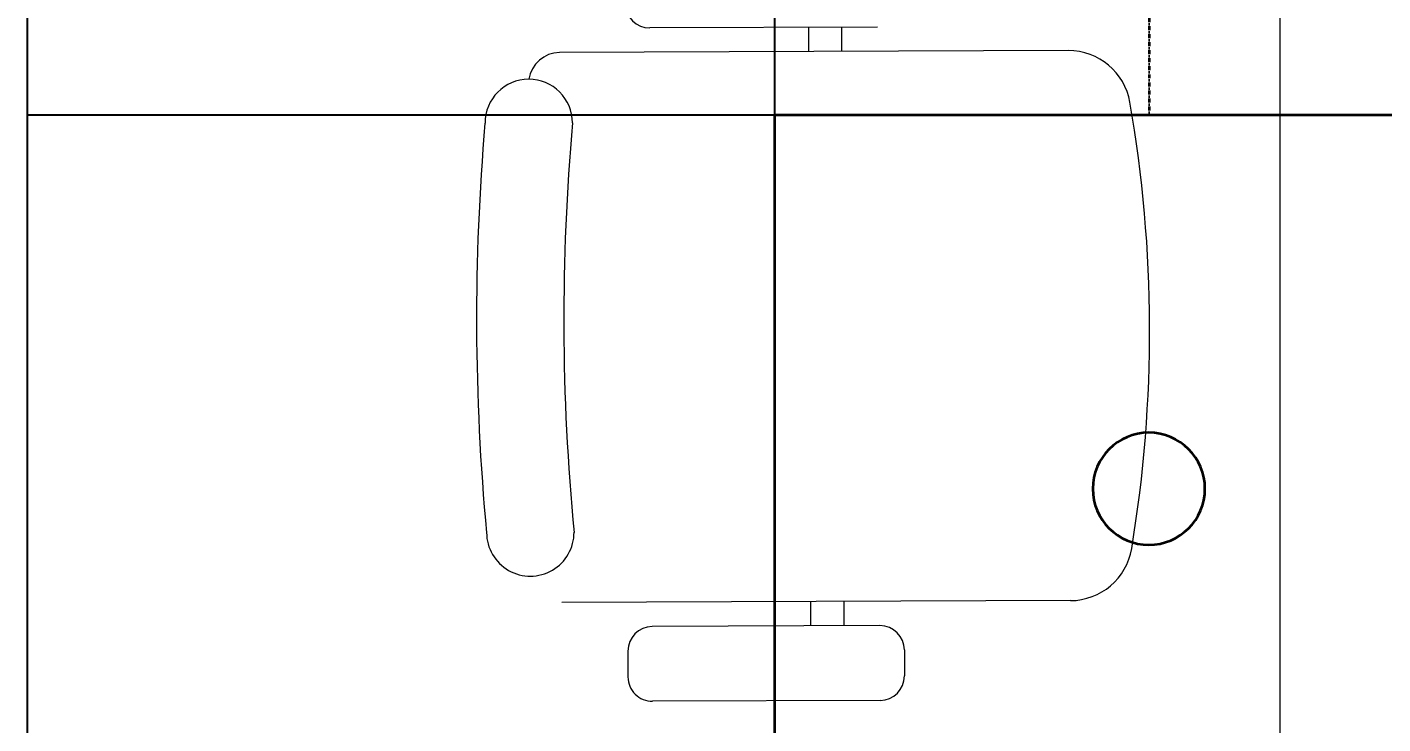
# Model space of a CAD drawing. Extents: x -12260 to 57327, y -29287 to 19916.
# Drawn here: x 39476 to 40564, y 3071 to 3630 of the extents above; entities that cross this region are included whole.
import ezdxf
from ezdxf.enums import TextEntityAlignment as Align

# ---------------------------------------------------------------- set-up
doc = ezdxf.new("R2010")
doc.units = 0
doc.header["$LTSCALE"] = 0.25
doc.linetypes.add('01-First Floor$0$HIDDEN', pattern=[9.525, 6.35, -3.175])
doc.linetypes.add('DASHDOT', pattern=[25.4, 12.7, -6.35, 0, -6.35])
doc.layers.add('01-First Floor$0$FALSE CEILING', color=251, linetype='Continuous')
for name, color, linetype, lineweight in [('01-First Floor$0$LOADING', 253, 'Continuous', 5), ('01-First Floor$0$NEW Wall', 166, 'Continuous', 5), ('01-First Floor$0$Walls', 251, 'Continuous', 5), ('E-LITE-CIRC-NUMB', 6, 'Continuous', 25), ('E-LITE-CLNG', 150, 'Continuous', 35), ('E-LITE-CLNG-CNDT', 6, 'DASHDOT', 35), ('E-LITE-CTRL', 6, 'Continuous', 25), ('E-LITE-IDEN', 6, 'Continuous', 25)]:
    doc.layers.add(name, color=color, linetype=linetype, lineweight=lineweight)
doc.styles.add('DC_SIMPLEX', font='SIMPLEX.shx', dxfattribs={"width": 0.7})

# ---------------------------------------------------------------- blocks, each defined once
blk = doc.blocks.new('01-First Floor$0$GF21043-P')
at = {"color": 0, "linetype": '01-First Floor$0$HIDDEN'}
blk.add_line((-0.4, 0.6), (-0.4, 0), dxfattribs=at)
at = {"color": 0}
blk.add_line((-0.8, 0), (0.8, 0), dxfattribs=at)
blk = doc.blocks.new('*X427')
at = {"color": 0}
for p, q in [((5, 3), (5, 3)), ((5, 3), (5, 3)), ((5, 3), (5, 3)), ((5, 3), (5, 3)), ((5, 3), (5, 3)), ((5, 3), (5, 3)), ((5, 3), (5, 3)), ((5, 3), (5, 3)), ((5, 3), (5, 3)), ((5, 3), (5, 3)), ((5, 3), (5, 3)), ((5, 3), (5, 3)), ((5, 3), (5, 3)), ((5, 3), (5, 3)), ((5, 3), (5, 3)), ((5, 3), (5, 3)), ((5, 3), (5, 3)), ((5, 3), (5, 3)), ((5, 3), (5, 3)), ((5, 3), (5, 3)), ((5, 3), (5, 3)), ((5, 3), (5, 3)), ((5, 3), (5, 3)), ((5, 3), (5, 3)), ((5, 3), (5, 3)), ((5, 3), (5, 3)), ((5, 3), (5, 3)), ((5, 3), (5, 3)), ((5, 3), (5, 3)), ((5, 3), (5, 3)), ((5, 3), (5, 3)), ((5, 3), (5, 3)), ((5, 3), (5, 3)), ((5, 3), (5, 3)), ((5, 3), (5, 3)), ((5, 3), (5, 3)), ((5, 3), (5, 3)), ((5, 3), (5, 3)), ((5, 3), (5, 3)), ((5, 3), (5, 3)), ((5, 3), (5, 3)), ((5, 3), (5, 3)), ((5, 3), (5, 3)), ((5, 3), (5, 3)), ((5, 3), (5, 3)), ((5, 3), (5, 3)), ((5, 3), (5, 3)), ((5, 3), (5, 3)), ((5, 3), (5, 3)), ((5, 3), (5, 3)), ((5, 3), (5, 3)), ((5, 3), (5, 3)), ((5, 3), (5, 3)), ((5, 3), (5, 3)), ((5, 3), (5, 3)), ((5, 3), (5, 3)), ((5, 3), (5, 3)), ((5, 3), (5, 3)), ((5, 3), (5, 3)), ((5, 3), (5, 3)), ((5, 3), (5, 3)), ((5, 3), (5, 3)), ((5, 3), (5, 3)), ((5, 3), (5, 3)), ((5, 3), (5, 3)), ((5, 3), (5, 3)), ((6, 3), (5, 3)), ((5, 3), (5, 3)), ((6, 3), (5, 3)), ((5, 3), (5, 3)), ((6, 3), (5, 3)), ((5, 3), (5, 3)), ((6, 3), (5, 3)), ((5, 3), (5, 3)), ((5, 3), (5, 3)), ((5, 3), (5, 3)), ((5, 3), (5, 3)), ((5, 3), (5, 3)), ((5, 3), (5, 3)), ((5, 3), (5, 3)), ((5, 3), (5, 3)), ((5, 3), (5, 3)), ((5, 3), (5, 3)), ((5, 3), (5, 3)), ((5, 3), (5, 3)), ((5, 3), (5, 3)), ((5, 3), (5, 3)), ((5, 3), (5, 3)), ((5, 3), (5, 3)), ((5, 3), (5, 3)), ((5, 3), (5, 3)), ((5, 3), (5, 3)), ((5, 3), (5, 3)), ((5, 3), (5, 3)), ((5, 3), (5, 3)), ((5, 3), (5, 3)), ((6, 3), (6, 3)), ((6, 3), (6, 3)), ((6, 3), (6, 3)), ((6, 3), (6, 3)), ((6, 3), (6, 3)), ((6, 3), (6, 3)), ((6, 3), (6, 3)), ((6, 3), (6, 3)), ((6, 3), (6, 3)), ((6, 3), (6, 3)), ((6, 3), (6, 3)), ((6, 3), (6, 3)), ((6, 3), (6, 3)), ((6, 3), (6, 3)), ((6, 3), (6, 3)), ((6, 3), (6, 3)), ((6, 3), (6, 3)), ((6, 3), (6, 3)), ((6, 3), (6, 3)), ((6, 3), (6, 3)), ((6, 3), (6, 3)), ((6, 3), (6, 3)), ((6, 3), (6, 3)), ((6, 3), (6, 3)), ((6, 3), (6, 3)), ((6, 3), (6, 3)), ((6, 3), (6, 3)), ((6, 3), (6, 3)), ((6, 3), (6, 3)), ((6, 3), (6, 3)), ((6, 3), (6, 3)), ((6, 3), (6, 3)), ((6, 3), (6, 3)), ((6, 3), (6, 3)), ((6, 3), (6, 3)), ((6, 3), (6, 3)), ((6, 3), (6, 3)), ((6, 3), (6, 3)), ((6, 3), (6, 3)), ((6, 3), (6, 3)), ((6, 3), (6, 3)), ((6, 3), (6, 3)), ((6, 3), (6, 3)), ((6, 3), (6, 3)), ((6, 3), (6, 3)), ((6, 3), (6, 3)), ((6, 3), (6, 3)), ((6, 3), (6, 3)), ((6, 3), (6, 3)), ((6, 3), (6, 3)), ((6, 3), (6, 3)), ((6, 3), (6, 3)), ((6, 3), (6, 3)), ((6, 3), (6, 3)), ((6, 3), (6, 3)), ((6, 3), (6, 3)), ((6, 3), (6, 3)), ((6, 3), (6, 3)), ((6, 3), (6, 3)), ((6, 3), (6, 3)), ((6, 3), (6, 3)), ((6, 3), (6, 3)), ((6, 3), (6, 3)), ((6, 3), (6, 3)), ((6, 3), (6, 3)), ((6, 3), (6, 3)), ((6, 3), (6, 3)), ((6, 3), (6, 3)), ((6, 3), (6, 3)), ((6, 3), (6, 3)), ((6, 3), (6, 3)), ((6, 3), (6, 3)), ((6, 3), (6, 3)), ((6, 3), (6, 3)), ((6, 3), (6, 3)), ((6, 3), (6, 3)), ((6, 3), (6, 3)), ((6, 3), (6, 3)), ((6, 3), (6, 3)), ((6, 3), (6, 3)), ((6, 3), (6, 3)), ((6, 3), (6, 3)), ((6, 3), (6, 3)), ((6, 3), (6, 3)), ((6, 3), (6, 3)), ((6, 3), (6, 3)), ((6, 3), (6, 3)), ((6, 3), (6, 3)), ((6, 3), (6, 3)), ((6, 3), (6, 3)), ((6, 3), (6, 3)), ((6, 3), (6, 3)), ((6, 3), (6, 3)), ((6, 3), (6, 3)), ((6, 3), (6, 3)), ((6, 3), (6, 3)), ((6, 3), (6, 3)), ((6, 3), (6, 3)), ((6, 3), (6, 3)), ((6, 3), (6, 3)), ((6, 3), (6, 3)), ((6, 3), (6, 3)), ((6, 3), (6, 3)), ((6, 3), (6, 3)), ((6, 3), (6, 3)), ((6, 3), (6, 3)), ((6, 3), (6, 3)), ((6, 3), (6, 3)), ((6, 3), (6, 3)), ((6, 3), (6, 3)), ((6, 3), (6, 3)), ((6, 3), (6, 3)), ((6, 3), (6, 3)), ((6, 3), (6, 3)), ((6, 3), (6, 3)), ((6, 3), (6, 3)), ((6, 3), (6, 3)), ((6, 3), (6, 3)), ((6, 3), (6, 3)), ((6, 3), (6, 3)), ((6, 3), (6, 3)), ((6, 3), (6, 3)), ((6, 3), (6, 3)), ((6, 3), (6, 3)), ((6, 3), (6, 3)), ((6, 3), (6, 3)), ((6, 3), (6, 3)), ((6, 3), (6, 3)), ((6, 3), (6, 3)), ((6, 3), (6, 3)), ((6, 3), (6, 3)), ((6, 3), (6, 3)), ((6, 3), (6, 3)), ((6, 3), (6, 3)), ((6, 3), (6, 3)), ((6, 3), (6, 3)), ((6, 3), (6, 3)), ((6, 3), (6, 3)), ((6, 3), (6, 3)), ((6, 3), (6, 3)), ((6, 3), (6, 3)), ((6, 3), (6, 3)), ((6, 3), (6, 3)), ((6, 3), (6, 3)), ((6, 3), (6, 3)), ((6, 3), (6, 3)), ((6, 3), (6, 3)), ((6, 3), (6, 3)), ((6, 3), (6, 3)), ((6, 3), (6, 3)), ((6, 3), (6, 3)), ((6, 3), (6, 3)), ((6, 3), (6, 3)), ((6, 3), (6, 3)), ((6, 3), (6, 3)), ((6, 3), (6, 3)), ((6, 3), (6, 3)), ((6, 3), (6, 3)), ((6, 3), (6, 3)), ((6, 3), (6, 3)), ((6, 3), (6, 3)), ((6, 3), (6, 3)), ((6, 3), (6, 3)), ((6, 3), (6, 3)), ((6, 3), (6, 3)), ((6, 3), (6, 3)), ((6, 3), (6, 3)), ((6, 3), (6, 3)), ((6, 3), (6, 3)), ((6, 3), (6, 3)), ((6, 3), (6, 3)), ((6, 3), (6, 3)), ((6, 3), (6, 3)), ((6, 3), (6, 3)), ((6, 3), (6, 3)), ((6, 3), (6, 3)), ((6, 3), (6, 3)), ((6, 3), (6, 3)), ((6, 3), (6, 3)), ((6, 3), (6, 3)), ((6, 3), (6, 3)), ((6, 3), (6, 3)), ((6, 3), (6, 3)), ((6, 3), (6, 3)), ((6, 3), (6, 3)), ((6, 3), (6, 3)), ((6, 3), (6, 3)), ((6, 3), (6, 3)), ((6, 3), (6, 3)), ((6, 3), (6, 3)), ((6, 3), (6, 3)), ((6, 3), (6, 3)), ((6, 3), (6, 3)), ((6, 3), (6, 3)), ((6, 3), (6, 3)), ((6, 3), (6, 3)), ((6, 3), (6, 3)), ((6, 3), (6, 3)), ((6, 3), (6, 3)), ((6, 3), (6, 3)), ((6, 3), (6, 3)), ((6, 3), (6, 3)), ((6, 3), (6, 3)), ((6, 3), (6, 3)), ((6, 3), (5, 3)), ((6, 3), (5, 3)), ((6, 3), (5, 3)), ((6, 3), (5, 3)), ((6, 3), (5, 3)), ((6, 3), (6, 3)), ((6, 3), (6, 3)), ((6, 3), (6, 3)), ((6, 3), (6, 3)), ((6, 3), (6, 3)), ((6, 3), (6, 3)), ((6, 3), (6, 3)), ((6, 3), (6, 3)), ((6, 3), (6, 3)), ((6, 3), (6, 3)), ((6, 3), (6, 3)), ((6, 3), (6, 3)), ((6, 3), (6, 3)), ((6, 3), (6, 3)), ((6, 3), (6, 3)), ((6, 3), (6, 3)), ((6, 3), (6, 3)), ((6, 3), (6, 3)), ((6, 3), (6, 3)), ((6, 3), (6, 3)), ((6, 3), (6, 3)), ((6, 3), (6, 3)), ((6, 3), (6, 3)), ((6, 3), (6, 3)), ((6, 3), (6, 3)), ((6, 3), (6, 3)), ((6, 3), (6, 3)), ((6, 3), (6, 3)), ((6, 3), (6, 3)), ((6, 3), (6, 3)), ((6, 3), (6, 3)), ((6, 3), (6, 3)), ((6, 3), (6, 3)), ((6, 3), (6, 3)), ((6, 3), (6, 3)), ((6, 3), (6, 3)), ((6, 3), (6, 3)), ((6, 3), (6, 3)), ((6, 3), (6, 3)), ((6, 3), (6, 3)), ((6, 3), (6, 3)), ((6, 3), (6, 3)), ((6, 3), (6, 3)), ((6, 3), (6, 3)), ((6, 3), (6, 3)), ((6, 3), (6, 3)), ((6, 3), (6, 3)), ((6, 3), (6, 3)), ((6, 3), (6, 3)), ((6, 3), (6, 3)), ((6, 3), (6, 3)), ((6, 3), (6, 3)), ((6, 3), (6, 3)), ((6, 3), (6, 3)), ((6, 3), (6, 3)), ((6, 3), (6, 3)), ((6, 3), (6, 3)), ((6, 3), (6, 3)), ((6, 3), (6, 3)), ((6, 3), (6, 3)), ((6, 3), (6, 3)), ((6, 3), (6, 3)), ((6, 3), (6, 3)), ((6, 3), (6, 3)), ((6, 3), (6, 3)), ((6, 3), (6, 3)), ((6, 3), (6, 3)), ((6, 3), (6, 3)), ((6, 3), (6, 3)), ((6, 3), (6, 3)), ((6, 3), (6, 3)), ((6, 3), (6, 3)), ((6, 3), (6, 3)), ((6, 3), (6, 3)), ((6, 3), (6, 3)), ((6, 3), (6, 3)), ((6, 3), (6, 3)), ((6, 3), (6, 3)), ((6, 3), (6, 3)), ((6, 3), (6, 3)), ((6, 3), (6, 3)), ((6, 3), (6, 3)), ((6, 3), (6, 3)), ((6, 3), (6, 3)), ((6, 3), (6, 3)), ((6, 3), (6, 3)), ((6, 3), (6, 3)), ((6, 3), (6, 3)), ((6, 3), (6, 3)), ((6, 3), (6, 3)), ((6, 3), (6, 3)), ((6, 3), (6, 3)), ((6, 3), (6, 3)), ((6, 3), (6, 3)), ((6, 3), (6, 3)), ((6, 3), (6, 3)), ((6, 3), (6, 3)), ((6, 3), (6, 3)), ((6, 3), (6, 3)), ((6, 3), (6, 3)), ((6, 3), (6, 3)), ((6, 3), (6, 3)), ((6, 3), (6, 3)), ((6, 3), (6, 3)), ((6, 3), (6, 3)), ((6, 3), (6, 3)), ((6, 3), (6, 3)), ((6, 3), (6, 3)), ((6, 3), (6, 3)), ((6, 3), (6, 3)), ((6, 3), (6, 3)), ((6, 3), (6, 3)), ((6, 3), (6, 3)), ((6, 3), (6, 3)), ((6, 3), (6, 3)), ((6, 3), (6, 3)), ((6, 3), (6, 3)), ((6, 3), (6, 3)), ((6, 3), (6, 3)), ((6, 3), (6, 3)), ((6, 3), (6, 3)), ((6, 3), (6, 3)), ((6, 3), (6, 3)), ((6, 3), (6, 3)), ((6, 3), (6, 3)), ((6, 3), (6, 3)), ((6, 3), (6, 3)), ((6, 3), (6, 3)), ((6, 3), (6, 3)), ((6, 3), (6, 3)), ((6, 3), (6, 3)), ((6, 3), (6, 3)), ((6, 3), (6, 3)), ((6, 3), (6, 3)), ((6, 3), (6, 3)), ((6, 3), (6, 3)), ((6, 3), (6, 3)), ((6, 3), (6, 3)), ((6, 3), (6, 3)), ((6, 3), (6, 3)), ((6, 3), (6, 3)), ((6, 3), (6, 3)), ((6, 3), (6, 3)), ((6, 3), (6, 3)), ((6, 3), (6, 3)), ((6, 3), (6, 3)), ((6, 3), (6, 3)), ((6, 3), (6, 3)), ((6, 3), (6, 3)), ((6, 3), (6, 3)), ((6, 3), (6, 3)), ((6, 3), (6, 3)), ((6, 3), (6, 3)), ((6, 3), (6, 3)), ((6, 3), (6, 3)), ((6, 3), (6, 3)), ((6, 3), (6, 3)), ((6, 3), (6, 3)), ((6, 3), (6, 3)), ((6, 3), (6, 3)), ((6, 3), (6, 3)), ((6, 3), (6, 3)), ((6, 3), (6, 3)), ((6, 3), (6, 3)), ((6, 3), (6, 3)), ((6, 3), (6, 3)), ((6, 3), (6, 3)), ((6, 3), (6, 3)), ((6, 3), (6, 3)), ((6, 3), (6, 3)), ((6, 3), (6, 3)), ((6, 3), (6, 3)), ((6, 3), (6, 3)), ((6, 3), (6, 3)), ((6, 3), (6, 3)), ((6, 3), (6, 3)), ((6, 3), (6, 3)), ((6, 3), (6, 3)), ((6, 3), (6, 3)), ((6, 3), (6, 3)), ((6, 3), (6, 3)), ((6, 3), (6, 3)), ((6, 3), (6, 3)), ((6, 3), (6, 3)), ((6, 3), (6, 3)), ((6, 3), (6, 3)), ((6, 3), (6, 3)), ((6, 3), (6, 3)), ((6, 3), (6, 3)), ((6, 3), (6, 3)), ((6, 3), (6, 3)), ((6, 3), (6, 3)), ((6, 3), (6, 3)), ((6, 3), (6, 3)), ((6, 3), (6, 3)), ((6, 3), (6, 3)), ((6, 3), (6, 3)), ((6, 3), (6, 3)), ((6, 3), (6, 3)), ((6, 3), (6, 3)), ((6, 3), (6, 3)), ((6, 3), (6, 3)), ((6, 3), (6, 3)), ((6, 3), (6, 3)), ((6, 3), (6, 3)), ((6, 3), (6, 3)), ((6, 3), (6, 3)), ((6, 3), (6, 3)), ((6, 3), (6, 3)), ((6, 3), (6, 3)), ((6, 3), (6, 3)), ((6, 3), (6, 3)), ((6, 3), (6, 3)), ((6, 3), (6, 3)), ((6, 3), (6, 3)), ((6, 3), (6, 3)), ((6, 3), (6, 3)), ((6, 3), (6, 3)), ((6, 3), (6, 3)), ((6, 3), (6, 3)), ((6, 3), (6, 3)), ((6, 3), (6, 3)), ((6, 3), (6, 3)), ((6, 3), (6, 3)), ((6, 3), (6, 3)), ((6, 3), (6, 3)), ((6, 3), (6, 3)), ((6, 3), (6, 3)), ((6, 3), (6, 3)), ((6, 3), (6, 3)), ((6, 3), (6, 3)), ((6, 3), (6, 3)), ((6, 3), (6, 3)), ((6, 3), (6, 3)), ((6, 3), (6, 3)), ((6, 3), (6, 3)), ((6, 3), (6, 3)), ((6, 3), (6, 3)), ((6, 3), (6, 3)), ((6, 3), (6, 3)), ((6, 3), (6, 3)), ((6, 3), (6, 3)), ((6, 3), (6, 3)), ((6, 3), (6, 3)), ((6, 3), (6, 3)), ((6, 3), (6, 3)), ((6, 3), (6, 3)), ((6, 3), (6, 3)), ((6, 3), (6, 3)), ((6, 3), (6, 3)), ((6, 3), (6, 3)), ((6, 3), (6, 3)), ((6, 3), (6, 3)), ((6, 3), (6, 3)), ((6, 3), (6, 3)), ((6, 3), (6, 3)), ((6, 3), (6, 3)), ((6, 3), (6, 3)), ((6, 3), (6, 3)), ((6, 3), (6, 3)), ((6, 3), (6, 3)), ((6, 3), (6, 3)), ((6, 3), (6, 3)), ((6, 3), (6, 3)), ((6, 3), (6, 3)), ((6, 3), (6, 3)), ((6, 3), (6, 3)), ((6, 3), (6, 3)), ((6, 3), (6, 3)), ((6, 3), (6, 3)), ((6, 3), (6, 3)), ((6, 3), (6, 3)), ((6, 3), (6, 3)), ((6, 3), (6, 3)), ((6, 3), (6, 3)), ((6, 3), (6, 3)), ((6, 3), (6, 3)), ((6, 3), (6, 3)), ((6, 3), (6, 3)), ((6, 3), (6, 3)), ((6, 3), (6, 3)), ((6, 3), (6, 3)), ((6, 3), (6, 3)), ((6, 3), (6, 3)), ((6, 3), (6, 3)), ((6, 3), (6, 3)), ((6, 3), (6, 3)), ((6, 3), (6, 3)), ((6, 3), (6, 3)), ((6, 3), (6, 3)), ((6, 3), (6, 3)), ((6, 3), (6, 3)), ((6, 3), (6, 3)), ((6, 3), (6, 3)), ((6, 3), (6, 3)), ((6, 3), (6, 3)), ((6, 3), (6, 3)), ((6, 3), (6, 3)), ((6, 3), (6, 3)), ((6, 3), (6, 3)), ((6, 3), (6, 3)), ((6, 3), (6, 3)), ((6, 3), (6, 3)), ((6, 3), (6, 3)), ((6, 3), (6, 3)), ((6, 3), (6, 3)), ((6, 3), (6, 3)), ((6, 3), (6, 3)), ((6, 3), (6, 3)), ((6, 3), (6, 3)), ((6, 3), (6, 3)), ((6, 3), (6, 3)), ((6, 3), (6, 3)), ((6, 3), (6, 3)), ((6, 3), (6, 3)), ((6, 3), (6, 3)), ((6, 3), (6, 3))]:
    blk.add_line(p, q, dxfattribs=at)
blk = doc.blocks.new('*X428')
at = {"color": 0}
for p, q in [((13, 1), (13, 1)), ((13, 1), (13, 1)), ((13, 1), (13, 1)), ((13, 1), (13, 1)), ((13, 1), (13, 1)), ((13, 1), (13, 1)), ((13, 1), (13, 1)), ((13, 1), (13, 1)), ((13, 1), (13, 1)), ((13, 1), (13, 1)), ((13, 1), (13, 1)), ((13, 1), (13, 1)), ((13, 1), (13, 1)), ((13, 1), (13, 1)), ((13, 1), (13, 1)), ((13, 1), (14, 1)), ((13, 1), (14, 1)), ((13, 1), (14, 1)), ((13, 1), (13, 1)), ((13, 1), (13, 1)), ((13, 1), (13, 1)), ((13, 1), (13, 1)), ((13, 1), (13, 1)), ((13, 1), (13, 1)), ((13, 1), (13, 1)), ((13, 1), (13, 1)), ((13, 1), (13, 1)), ((13, 1), (13, 1)), ((13, 1), (13, 1)), ((13, 1), (13, 1)), ((13, 1), (13, 1)), ((13, 1), (13, 1)), ((13, 1), (13, 1)), ((13, 1), (13, 1)), ((13, 1), (13, 1)), ((13, 1), (13, 1)), ((13, 1), (13, 1)), ((13, 1), (13, 1)), ((13, 1), (13, 1)), ((13, 1), (13, 1)), ((13, 1), (13, 1)), ((13, 1), (13, 1)), ((13, 1), (13, 1)), ((13, 1), (13, 1)), ((13, 1), (13, 1)), ((13, 1), (13, 1)), ((13, 1), (13, 1)), ((13, 1), (13, 1)), ((13, 1), (13, 1)), ((13, 1), (13, 1)), ((13, 1), (13, 1)), ((13, 1), (13, 1)), ((13, 1), (13, 1)), ((13, 1), (13, 1)), ((13, 1), (13, 1)), ((13, 1), (13, 1)), ((13, 1), (13, 1)), ((13, 1), (13, 1)), ((13, 1), (13, 1)), ((13, 1), (13, 1)), ((13, 1), (13, 1)), ((13, 1), (13, 1)), ((13, 1), (13, 1)), ((13, 1), (13, 1)), ((13, 1), (13, 1)), ((13, 1), (13, 1)), ((13, 1), (13, 1)), ((13, 1), (13, 1)), ((13, 1), (13, 1)), ((13, 1), (13, 1)), ((13, 1), (13, 1)), ((13, 1), (13, 1)), ((13, 1), (13, 1)), ((13, 1), (13, 1)), ((13, 1), (13, 1)), ((13, 1), (13, 1)), ((13, 1), (13, 1)), ((13, 1), (13, 1)), ((13, 1), (13, 1)), ((13, 1), (13, 1)), ((13, 1), (13, 1)), ((13, 1), (13, 1)), ((13, 1), (13, 1)), ((13, 1), (13, 1)), ((13, 1), (13, 1)), ((13, 1), (13, 1)), ((13, 1), (13, 1)), ((13, 1), (13, 1)), ((13, 1), (13, 1)), ((13, 1), (13, 1)), ((13, 1), (13, 1)), ((13, 1), (13, 1)), ((13, 1), (13, 1)), ((13, 1), (13, 1)), ((13, 1), (13, 1)), ((13, 1), (13, 1)), ((13, 1), (13, 1)), ((13, 1), (13, 1)), ((13, 1), (13, 1)), ((13, 1), (13, 1)), ((13, 1), (13, 1)), ((13, 1), (13, 1)), ((13, 1), (13, 1)), ((13, 1), (13, 1)), ((13, 1), (13, 1)), ((13, 1), (13, 1)), ((13, 1), (13, 1)), ((13, 1), (13, 1)), ((13, 1), (13, 1)), ((13, 1), (13, 1)), ((13, 1), (13, 1)), ((13, 1), (13, 1)), ((13, 1), (13, 1)), ((13, 1), (13, 1)), ((13, 1), (13, 1)), ((13, 1), (13, 1)), ((13, 1), (13, 1)), ((13, 1), (13, 1)), ((13, 1), (13, 1)), ((13, 1), (13, 1)), ((13, 1), (13, 1)), ((13, 1), (13, 1)), ((13, 1), (13, 1)), ((13, 1), (14, 1)), ((13, 0), (13, 0)), ((13, 0), (13, 0)), ((13, 0), (13, 0)), ((13, 0), (13, 0)), ((13, 0), (13, 0)), ((13, 0), (13, 0)), ((13, 0), (13, 0)), ((13, 0), (13, 0)), ((13, 0), (13, 0)), ((13, 0), (13, 0)), ((13, 0), (13, 0)), ((13, 0), (13, 0)), ((13, 0), (13, 0)), ((13, 0), (13, 0)), ((13, 0), (13, 0)), ((13, 0), (13, 0)), ((13, 0), (13, 0)), ((13, 0), (13, 0)), ((13, 0), (13, 0)), ((13, 0), (13, 0)), ((13, 0), (13, 0)), ((13, 0), (13, 0)), ((13, 0), (13, 0)), ((13, 0), (13, 0)), ((13, 0), (13, 0)), ((13, 0), (13, 0)), ((13, 0), (13, 0)), ((13, 0), (13, 0)), ((13, 0), (13, 0)), ((13, 0), (13, 0)), ((13, 0), (13, 0)), ((13, 0), (13, 0)), ((13, 0), (13, 0)), ((13, 0), (13, 0)), ((13, 0), (13, 0)), ((13, 0), (13, 0)), ((13, 0), (13, 0)), ((13, 0), (13, 0)), ((13, 0), (13, 0)), ((13, 0), (13, 0)), ((13, 0), (13, 0)), ((13, 0), (13, 0)), ((13, 0), (13, 0)), ((13, 0), (13, 0)), ((13, 0), (13, 0)), ((13, 0), (13, 0)), ((13, 0), (13, 0)), ((13, 0), (13, 0)), ((13, 0), (14, 0)), ((13, 0), (14, 0)), ((13, 0), (13, 0)), ((13, 0), (14, 0)), ((14, 1), (14, 1)), ((14, 1), (14, 1)), ((14, 1), (14, 1)), ((14, 1), (14, 1)), ((14, 1), (14, 1)), ((14, 1), (14, 1)), ((14, 1), (14, 1)), ((14, 1), (14, 1)), ((14, 1), (14, 1)), ((14, 1), (14, 1)), ((14, 1), (14, 1)), ((14, 1), (14, 1)), ((14, 1), (14, 1)), ((14, 1), (14, 1)), ((14, 1), (14, 1)), ((14, 1), (14, 1)), ((14, 1), (14, 1)), ((14, 1), (14, 1)), ((14, 1), (14, 1)), ((14, 1), (14, 1)), ((14, 1), (14, 1)), ((14, 1), (14, 1)), ((14, 1), (14, 1)), ((14, 1), (14, 1)), ((14, 1), (14, 1)), ((14, 1), (14, 1)), ((14, 1), (14, 1)), ((14, 1), (14, 1)), ((14, 1), (14, 1)), ((14, 1), (14, 1)), ((14, 1), (14, 1)), ((14, 1), (14, 1)), ((14, 1), (14, 1)), ((14, 1), (14, 1)), ((14, 1), (14, 1)), ((14, 1), (14, 1)), ((14, 1), (14, 1)), ((14, 1), (14, 1)), ((14, 1), (14, 1)), ((14, 1), (14, 1)), ((14, 1), (14, 1)), ((14, 1), (14, 1)), ((14, 1), (14, 1)), ((14, 1), (14, 1)), ((14, 1), (14, 1)), ((14, 1), (14, 1)), ((14, 1), (14, 1)), ((14, 1), (14, 1)), ((14, 1), (14, 1)), ((14, 1), (14, 1)), ((14, 1), (14, 1)), ((14, 1), (14, 1)), ((14, 1), (14, 1)), ((14, 1), (14, 1)), ((14, 1), (14, 1)), ((14, 1), (14, 1)), ((14, 1), (14, 1)), ((14, 1), (14, 1)), ((14, 1), (14, 1)), ((14, 1), (14, 1)), ((14, 1), (14, 1)), ((14, 1), (14, 1)), ((14, 1), (14, 1)), ((14, 1), (14, 1)), ((14, 1), (14, 1)), ((14, 1), (14, 1)), ((14, 1), (14, 1)), ((14, 1), (14, 1)), ((14, 1), (14, 1)), ((14, 1), (14, 1)), ((14, 1), (14, 1)), ((14, 1), (14, 1)), ((14, 1), (14, 1)), ((14, 1), (14, 1)), ((14, 1), (14, 1)), ((14, 1), (14, 1)), ((14, 1), (14, 1)), ((14, 1), (14, 1)), ((14, 1), (14, 1)), ((14, 1), (14, 1)), ((14, 1), (14, 1)), ((14, 1), (14, 1)), ((14, 1), (14, 1)), ((14, 1), (14, 1)), ((14, 1), (14, 1)), ((14, 1), (14, 1)), ((14, 1), (14, 1)), ((14, 1), (14, 1)), ((14, 1), (14, 1)), ((14, 1), (14, 1)), ((14, 1), (14, 1)), ((14, 1), (14, 1)), ((14, 1), (14, 1)), ((14, 1), (14, 1)), ((14, 0), (14, 0)), ((14, 0), (14, 0)), ((14, 0), (14, 0)), ((14, 0), (14, 0)), ((14, 0), (14, 0)), ((14, 0), (14, 0)), ((14, 0), (14, 0)), ((14, 0), (14, 0)), ((14, 0), (14, 0)), ((14, 0), (14, 0)), ((14, 0), (14, 0)), ((14, 0), (14, 0)), ((14, 0), (14, 0)), ((14, 0), (14, 0)), ((14, 0), (14, 0)), ((14, 0), (14, 0)), ((14, 0), (14, 0)), ((14, 0), (14, 0)), ((14, 0), (14, 0)), ((14, 0), (14, 0)), ((14, 0), (14, 0)), ((14, 0), (14, 0)), ((14, 0), (14, 0)), ((14, 0), (14, 0)), ((14, 0), (14, 0)), ((14, 0), (14, 0)), ((14, 0), (14, 0)), ((14, 0), (14, 0)), ((14, 0), (14, 0)), ((14, 0), (14, 0)), ((14, 0), (14, 0)), ((14, 0), (14, 0)), ((14, 0), (14, 0)), ((14, 0), (14, 0)), ((14, 0), (14, 0)), ((14, 0), (14, 0)), ((14, 0), (14, 0)), ((14, 0), (14, 0)), ((14, 0), (14, 0)), ((14, 0), (14, 0)), ((14, 0), (14, 0)), ((14, 0), (14, 0)), ((14, 0), (14, 0)), ((14, 0), (14, 0)), ((14, 0), (14, 0)), ((14, 0), (14, 0)), ((14, 0), (14, 0)), ((14, 0), (14, 0)), ((13, 0), (13, 0)), ((13, 0), (14, 0)), ((13, 0), (13, 0)), ((13, 0), (14, 0)), ((13, 0), (13, 0)), ((13, 0), (14, 0)), ((13, 0), (13, 0)), ((13, 0), (13, 0)), ((13, 0), (13, 0)), ((13, 0), (13, 0)), ((13, 0), (14, 0)), ((13, 0), (13, 0)), ((13, 0), (14, 0)), ((13, 0), (13, 0)), ((13, 0), (14, 0)), ((13, 0), (13, 0)), ((13, 0), (14, 0)), ((13, 0), (13, 0)), ((13, 0), (14, 0)), ((13, 0), (13, 0)), ((13, 0), (14, 0)), ((13, 0), (13, 0)), ((13, 0), (14, 0)), ((13, 0), (13, 0)), ((13, 0), (13, 0)), ((13, 0), (13, 0)), ((13, 0), (14, 0)), ((13, 0), (13, 0)), ((13, 0), (14, 0)), ((13, 0), (13, 0)), ((13, 0), (14, 0)), ((13, 0), (13, 0)), ((13, 0), (14, 0)), ((13, 0), (13, 0)), ((13, 0), (13, 0)), ((13, 0), (13, 0)), ((13, 0), (13, 0)), ((13, 0), (13, 0)), ((13, 0), (13, 0)), ((13, 0), (13, 0)), ((13, 0), (13, 0)), ((13, 0), (13, 0)), ((13, 0), (13, 0)), ((13, 0), (13, 0)), ((13, 0), (13, 0)), ((13, 0), (13, 0)), ((13, 0), (13, 0)), ((13, 0), (13, 0)), ((13, 0), (13, 0)), ((13, 0), (13, 0)), ((13, 0), (13, 0)), ((13, 0), (13, 0)), ((13, 0), (13, 0)), ((13, 0), (13, 0)), ((13, 0), (13, 0)), ((13, 0), (13, 0)), ((13, 0), (13, 0)), ((13, 0), (13, 0)), ((13, 0), (13, 0)), ((13, 0), (13, 0)), ((13, 0), (13, 0)), ((13, 0), (13, 0)), ((13, 0), (13, 0)), ((13, 0), (13, 0)), ((13, -1), (13, -1)), ((13, -1), (13, -1)), ((13, -1), (13, -1)), ((13, -1), (13, -1)), ((13, -1), (13, -1)), ((13, -1), (14, -1)), ((13, -1), (13, -1)), ((14, 0), (14, 0)), ((14, 0), (14, 0)), ((14, 0), (14, 0)), ((14, 0), (14, 0)), ((14, 0), (14, 0)), ((14, 0), (14, 0)), ((14, 0), (14, 0)), ((14, 0), (14, 0)), ((14, 0), (14, 0)), ((14, 0), (14, 0)), ((14, 0), (14, 0)), ((14, 0), (14, 0)), ((14, 0), (14, 0)), ((14, 0), (14, 0)), ((14, 0), (14, 0)), ((13, 0), (14, 0)), ((14, 0), (14, 0)), ((14, 0), (14, 0)), ((14, 0), (14, 0)), ((14, 0), (14, 0)), ((14, 0), (14, 0)), ((14, 0), (14, 0)), ((14, 0), (14, 0)), ((14, 0), (14, 0)), ((14, 0), (14, 0)), ((14, 0), (14, 0)), ((14, 0), (14, 0)), ((14, 0), (14, 0)), ((14, 0), (14, 0)), ((14, 0), (14, 0)), ((14, 0), (14, 0)), ((14, 0), (14, 0)), ((14, 0), (14, 0)), ((14, 0), (14, 0)), ((14, 0), (14, 0)), ((14, 0), (14, 0)), ((14, 0), (14, 0)), ((14, 0), (14, 0)), ((14, 0), (14, 0)), ((14, 0), (14, 0)), ((14, 0), (14, 0)), ((14, 0), (14, 0)), ((14, 0), (14, 0)), ((14, 0), (14, 0)), ((14, 0), (14, 0)), ((14, 0), (14, 0)), ((14, 0), (14, 0)), ((14, 0), (14, 0)), ((14, 0), (14, 0)), ((14, 0), (14, 0)), ((14, -1), (14, -1)), ((14, -1), (14, -1)), ((14, -1), (14, -1)), ((14, -1), (14, -1)), ((14, -1), (14, -1))]:
    blk.add_line(p, q, dxfattribs=at)
blk = doc.blocks.new('01-First Floor$0$GF21018-P')
at = {"color": 0}
for p, q in [((-0.2207, 0.4756), (-0.2207, 0.0675)), ((0.2205, 0.4756), (0.2205, 0.0675)), ((0.2596, 0.3422), (0.2804, 0.3422)), ((-0.2402, 0.3226), (-0.2402, 0.14)), ((0.24, 0.3226), (0.24, 0.14)), ((0.3, 0.3226), (0.3, 0.14)), ((-0.2402, 0.2937), (-0.2207, 0.2937)), ((0.2205, 0.2937), (0.24, 0.2937)), ((-0.2402, 0.2671), (-0.2207, 0.2671)), ((0.2205, 0.2671), (0.24, 0.2671)), ((0.2596, 0.1204), (0.2804, 0.1204))]:
    blk.add_line(p, q, dxfattribs=at)
for points in [[(0.24, 0.2937), (0.24, 0.2937), (0.24, 0.2937), (0.24, 0.2937), (0.24, 0.2937), (0.24, 0.2937), (0.24, 0.2937), (0.24, 0.2937), (0.24, 0.2937), (0.24, 0.2937), (0.24, 0.2937), (0.24, 0.2937), (0.24, 0.2937), (0.24, 0.2937), (0.24, 0.2937), (0.24, 0.2937), (0.24, 0.2937), (0.24, 0.2937), (0.24, 0.2937), (0.24, 0.2937), (0.24, 0.2937), (0.24, 0.2937), (0.24, 0.2937), (0.24, 0.2937), (0.24, 0.2937), (0.24, 0.2937), (0.24, 0.2937), (0.24, 0.2937), (0.24, 0.2937), (0.24, 0.2937), (0.24, 0.2937), (0.24, 0.2937), (0.24, 0.2937), (0.24, 0.2937), (0.24, 0.2937), (0.24, 0.2937), (0.24, 0.2937), (0.24, 0.2937), (0.24, 0.2937), (0.24, 0.2937), (0.24, 0.2937), (0.24, 0.2937), (0.24, 0.2937), (0.24, 0.2937), (0.24, 0.2937), (0.24, 0.2937), (0.24, 0.2937), (0.24, 0.2937), (0.24, 0.2937), (0.24, 0.2937), (0.24, 0.2937), (0.24, 0.2937), (0.24, 0.2937), (0.24, 0.2937), (0.24, 0.2937), (0.24, 0.2937), (0.24, 0.2937), (0.24, 0.2937), (0.24, 0.2937), (0.24, 0.2937), (0.24, 0.2937), (0.24, 0.2937), (0.24, 0.2937), (0.24, 0.2937), (0.24, 0.2937), (0.24, 0.2937), (0.24, 0.2937), (0.24, 0.2937), (0.24, 0.2937), (0.24, 0.2937), (0.24, 0.2937), (0.24, 0.2937), (0.24, 0.2937), (0.24, 0.2937), (0.24, 0.2937), (0.24, 0.2937), (0.24, 0.2937), (0.24, 0.2937), (0.24, 0.2937), (0.24, 0.2937), (0.24, 0.2937), (0.24, 0.2937), (0.24, 0.2937), (0.24, 0.2937), (0.24, 0.2937), (0.24, 0.2937), (0.24, 0.2937), (0.24, 0.2937), (0.24, 0.2937), (0.24, 0.2937), (0.24, 0.2937), (0.24, 0.2937), (0.24, 0.2937), (0.24, 0.2937), (0.24, 0.2937), (0.24, 0.2937), (0.24, 0.2937), (0.24, 0.2937), (0.24, 0.2937), (0.24, 0.2937), (0.24, 0.2937), (0.24, 0.2937), (0.24, 0.2937), (0.24, 0.2937), (0.24, 0.2937), (0.24, 0.2937), (0.24, 0.2937), (0.24, 0.2937), (0.24, 0.2937), (0.24, 0.2937), (0.24, 0.2937), (0.24, 0.2937), (0.24, 0.2937), (0.24, 0.2937), (0.24, 0.2937), (0.24, 0.2937), (0.24, 0.2937), (0.24, 0.2937), (0.24, 0.2937), (0.24, 0.2937), (0.24, 0.2937), (0.24, 0.2937), (0.24, 0.2937), (0.24, 0.2937), (0.24, 0.2937), (0.24, 0.2937), (0.24, 0.2937), (0.24, 0.2937), (0.24, 0.2937), (0.24, 0.2937), (0.24, 0.2937), (0.24, 0.2937), (0.24, 0.2937), (0.24, 0.2937), (0.24, 0.2937), (0.24, 0.2937), (0.24, 0.2937), (0.24, 0.2937), (0.24, 0.2937), (0.24, 0.2937), (0.24, 0.2937), (0.24, 0.2937), (0.24, 0.2937), (0.24, 0.2937), (0.24, 0.2937), (0.24, 0.2937), (0.24, 0.2937), (0.24, 0.2937), (0.24, 0.2937), (0.24, 0.2937), (0.24, 0.2937), (0.24, 0.2937), (0.24, 0.2937), (0.24, 0.2937), (0.24, 0.2937), (0.24, 0.2937), (0.24, 0.2937), (0.24, 0.2937), (0.24, 0.2937), (0.24, 0.2937), (0.24, 0.2937), (0.24, 0.2937), (0.24, 0.2937), (0.24, 0.2937), (0.24, 0.2937), (0.24, 0.2937), (0.24, 0.2937), (0.24, 0.2937), (0.24, 0.2937), (0.24, 0.2937), (0.24, 0.2937), (0.24, 0.2937), (0.24, 0.2937), (0.24, 0.2937), (0.24, 0.2937), (0.24, 0.2937), (0.24, 0.2937), (0.24, 0.2937), (0.24, 0.2937), (0.24, 0.2937), (0.24, 0.2937), (0.24, 0.2937), (0.24, 0.2937), (0.24, 0.2937), (0.24, 0.2937), (0.24, 0.2937), (0.24, 0.2937), (0.24, 0.2937), (0.24, 0.2937), (0.24, 0.2937), (0.24, 0.2937), (0.24, 0.2937), (0.24, 0.2937), (0.24, 0.2937), (0.24, 0.2937), (0.24, 0.2937), (0.24, 0.2937), (0.24, 0.2937), (0.24, 0.2937), (0.24, 0.2937), (0.24, 0.2937), (0.24, 0.2937), (0.24, 0.2937), (0.24, 0.2937), (0.24, 0.2937), (0.24, 0.2937), (0.24, 0.2937), (0.24, 0.2937), (0.24, 0.2937), (0.24, 0.2937), (0.24, 0.2937), (0.24, 0.2937), (0.24, 0.2937), (0.24, 0.2937), (0.24, 0.2937), (0.24, 0.2937), (0.24, 0.2937), (0.24, 0.2937), (0.24, 0.2937), (0.24, 0.2937), (0.24, 0.2937), (0.24, 0.2937), (0.24, 0.2937), (0.24, 0.2937), (0.24, 0.2937), (0.24, 0.2937), (0.24, 0.2937), (0.24, 0.2937), (0.24, 0.2937), (0.24, 0.2937), (0.24, 0.2937), (0.24, 0.2937), (0.24, 0.2937), (0.24, 0.2937), (0.24, 0.2937), (0.24, 0.2937), (0.24, 0.2937), (0.24, 0.2937), (0.24, 0.2937), (0.24, 0.2937), (0.24, 0.2937), (0.24, 0.2937), (0.24, 0.2937), (0.24, 0.2937), (0.24, 0.2937), (0.24, 0.2937), (0.24, 0.2937), (0.24, 0.2937), (0.24, 0.2937), (0.24, 0.2937), (0.24, 0.2937), (0.24, 0.2937), (0.24, 0.2937), (0.24, 0.2937), (0.24, 0.2937), (0.24, 0.2937), (0.24, 0.2937), (0.24, 0.2937), (0.24, 0.2937), (0.24, 0.2937), (0.24, 0.2937), (0.24, 0.2937), (0.24, 0.2937), (0.24, 0.2937), (0.24, 0.2937), (0.24, 0.2937), (0.24, 0.2937), (0.24, 0.2937), (0.24, 0.2937), (0.24, 0.2937), (0.24, 0.2937), (0.24, 0.2937), (0.24, 0.2937), (0.24, 0.2937), (0.24, 0.2937), (0.24, 0.2937), (0.24, 0.2937)], [(0.24, 0.2937), (0.24, 0.2937), (0.24, 0.2937), (0.24, 0.2937), (0.24, 0.2937), (0.24, 0.2937), (0.24, 0.2937), (0.24, 0.2937), (0.24, 0.2937), (0.24, 0.2937), (0.24, 0.2937), (0.24, 0.2937), (0.24, 0.2937), (0.24, 0.2937), (0.24, 0.2937), (0.24, 0.2937), (0.24, 0.2937), (0.24, 0.2937), (0.24, 0.2937), (0.24, 0.2937), (0.24, 0.2937), (0.24, 0.2937), (0.24, 0.2937), (0.24, 0.2937), (0.24, 0.2937), (0.24, 0.2937), (0.24, 0.2937), (0.24, 0.2937), (0.24, 0.2937), (0.24, 0.2937), (0.24, 0.2937), (0.24, 0.2937), (0.24, 0.2937), (0.24, 0.2937), (0.24, 0.2937), (0.24, 0.2937), (0.24, 0.2937), (0.24, 0.2937), (0.24, 0.2937), (0.24, 0.2937), (0.24, 0.2937), (0.24, 0.2937), (0.24, 0.2937), (0.24, 0.2937), (0.24, 0.2937), (0.24, 0.2937), (0.24, 0.2937), (0.24, 0.2937), (0.24, 0.2937), (0.24, 0.2937), (0.24, 0.2937), (0.24, 0.2937), (0.24, 0.2937), (0.24, 0.2937), (0.24, 0.2937), (0.24, 0.2937), (0.24, 0.2937), (0.24, 0.2937), (0.24, 0.2937), (0.24, 0.2937), (0.24, 0.2937), (0.24, 0.2937), (0.24, 0.2937), (0.24, 0.2937), (0.24, 0.2937), (0.24, 0.2937), (0.24, 0.2937), (0.24, 0.2937), (0.24, 0.2937), (0.24, 0.2937), (0.24, 0.2937), (0.24, 0.2937), (0.24, 0.2937), (0.24, 0.2937), (0.24, 0.2937), (0.24, 0.2937), (0.24, 0.2937), (0.24, 0.2937), (0.24, 0.2937), (0.24, 0.2937), (0.24, 0.2937), (0.24, 0.2937), (0.24, 0.2937), (0.24, 0.2937), (0.24, 0.2937), (0.24, 0.2937), (0.24, 0.2937), (0.24, 0.2937), (0.24, 0.2937), (0.24, 0.2937), (0.24, 0.2937), (0.24, 0.2937), (0.24, 0.2937), (0.24, 0.2937), (0.24, 0.2937), (0.24, 0.2937), (0.24, 0.2937), (0.24, 0.2937), (0.24, 0.2937), (0.24, 0.2937), (0.24, 0.2937), (0.24, 0.2937), (0.24, 0.2937), (0.24, 0.2937), (0.24, 0.2937), (0.24, 0.2937), (0.24, 0.2937), (0.24, 0.2937), (0.24, 0.2937), (0.24, 0.2937), (0.24, 0.2937), (0.24, 0.2937), (0.24, 0.2937), (0.24, 0.2937), (0.24, 0.2937), (0.24, 0.2937), (0.24, 0.2937), (0.24, 0.2937), (0.24, 0.2937), (0.24, 0.2937), (0.24, 0.2937), (0.24, 0.2937), (0.24, 0.2937), (0.24, 0.2937), (0.24, 0.2937), (0.24, 0.2937), (0.24, 0.2937), (0.24, 0.2937), (0.24, 0.2937), (0.24, 0.2937), (0.24, 0.2937), (0.24, 0.2937), (0.24, 0.2937), (0.24, 0.2937), (0.24, 0.2937), (0.24, 0.2937), (0.24, 0.2937), (0.24, 0.2937), (0.24, 0.2937), (0.24, 0.2937), (0.24, 0.2937), (0.24, 0.2937), (0.24, 0.2937), (0.24, 0.2937), (0.24, 0.2937), (0.24, 0.2937), (0.24, 0.2937), (0.24, 0.2937), (0.24, 0.2937), (0.24, 0.2937), (0.24, 0.2937), (0.24, 0.2937), (0.24, 0.2937), (0.24, 0.2937), (0.24, 0.2937), (0.24, 0.2937), (0.24, 0.2937), (0.24, 0.2937), (0.24, 0.2937), (0.24, 0.2937), (0.24, 0.2937), (0.24, 0.2937), (0.24, 0.2937), (0.24, 0.2937), (0.24, 0.2937), (0.24, 0.2937), (0.24, 0.2937), (0.24, 0.2937), (0.24, 0.2937), (0.24, 0.2937), (0.24, 0.2937), (0.24, 0.2937), (0.24, 0.2937), (0.24, 0.2937), (0.24, 0.2937), (0.24, 0.2937), (0.24, 0.2937), (0.24, 0.2937), (0.24, 0.2937), (0.24, 0.2937), (0.24, 0.2937), (0.24, 0.2937), (0.24, 0.2937), (0.24, 0.2937), (0.24, 0.2937), (0.24, 0.2937), (0.24, 0.2937), (0.24, 0.2937), (0.24, 0.2937), (0.24, 0.2937), (0.24, 0.2937), (0.24, 0.2937), (0.24, 0.2937), (0.24, 0.2937), (0.24, 0.2937), (0.24, 0.2937), (0.24, 0.2937), (0.24, 0.2937), (0.24, 0.2937), (0.24, 0.2937), (0.24, 0.2937), (0.24, 0.2937), (0.24, 0.2937), (0.24, 0.2937), (0.24, 0.2937), (0.24, 0.2937), (0.24, 0.2937), (0.24, 0.2937), (0.24, 0.2937), (0.24, 0.2937), (0.24, 0.2937), (0.24, 0.2937), (0.24, 0.2937), (0.24, 0.2937), (0.24, 0.2937), (0.24, 0.2937), (0.24, 0.2937), (0.24, 0.2937), (0.24, 0.2937)], [(0.24, 0.2937), (0.24, 0.2937), (0.24, 0.2937), (0.24, 0.2937), (0.24, 0.2937), (0.24, 0.2937), (0.24, 0.2937), (0.24, 0.2937), (0.24, 0.2937), (0.24, 0.2937), (0.24, 0.2937), (0.24, 0.2937), (0.24, 0.2937), (0.24, 0.2937), (0.24, 0.2937), (0.24, 0.2937), (0.24, 0.2937), (0.24, 0.2937), (0.24, 0.2937), (0.24, 0.2937), (0.24, 0.2937), (0.24, 0.2937), (0.24, 0.2937), (0.24, 0.2937), (0.24, 0.2937), (0.24, 0.2937), (0.24, 0.2937), (0.24, 0.2937), (0.24, 0.2937), (0.24, 0.2937), (0.24, 0.2937), (0.24, 0.2937), (0.24, 0.2937), (0.24, 0.2937), (0.24, 0.2937), (0.24, 0.2937), (0.24, 0.2937), (0.24, 0.2937), (0.24, 0.2937), (0.24, 0.2937), (0.24, 0.2937), (0.24, 0.2937), (0.24, 0.2937), (0.24, 0.2937), (0.24, 0.2937), (0.24, 0.2937), (0.24, 0.2937), (0.24, 0.2937), (0.24, 0.2937), (0.24, 0.2937), (0.24, 0.2937), (0.24, 0.2937), (0.24, 0.2937), (0.24, 0.2937), (0.24, 0.2937), (0.24, 0.2937), (0.24, 0.2937), (0.24, 0.2937), (0.24, 0.2937), (0.24, 0.2937), (0.24, 0.2937), (0.24, 0.2937), (0.24, 0.2937), (0.24, 0.2937), (0.24, 0.2937), (0.24, 0.2937), (0.24, 0.2937), (0.24, 0.2937), (0.24, 0.2937), (0.24, 0.2937), (0.24, 0.2937), (0.24, 0.2937), (0.24, 0.2937), (0.24, 0.2937), (0.24, 0.2937), (0.24, 0.2937), (0.24, 0.2937), (0.24, 0.2937), (0.24, 0.2937), (0.24, 0.2937), (0.24, 0.2937), (0.24, 0.2937), (0.24, 0.2937), (0.24, 0.2937), (0.24, 0.2937), (0.24, 0.2937), (0.24, 0.2937), (0.24, 0.2937), (0.24, 0.2937), (0.24, 0.2937), (0.24, 0.2937), (0.24, 0.2937), (0.24, 0.2937), (0.24, 0.2937), (0.24, 0.2937), (0.24, 0.2937), (0.24, 0.2937), (0.24, 0.2937), (0.24, 0.2937), (0.24, 0.2937), (0.24, 0.2937), (0.24, 0.2937), (0.24, 0.2937), (0.24, 0.2937), (0.24, 0.2937), (0.24, 0.2937), (0.24, 0.2937), (0.24, 0.2937), (0.24, 0.2937), (0.24, 0.2937), (0.24, 0.2937), (0.24, 0.2937), (0.24, 0.2937), (0.24, 0.2937), (0.24, 0.2937), (0.24, 0.2937), (0.24, 0.2937), (0.24, 0.2937), (0.24, 0.2937), (0.24, 0.2937), (0.24, 0.2937), (0.24, 0.2937), (0.24, 0.2937), (0.24, 0.2937), (0.24, 0.2937), (0.24, 0.2937), (0.24, 0.2937), (0.24, 0.2937), (0.24, 0.2937), (0.24, 0.2937), (0.24, 0.2937), (0.24, 0.2937), (0.24, 0.2937), (0.24, 0.2937), (0.24, 0.2937), (0.24, 0.2937), (0.24, 0.2937), (0.24, 0.2937), (0.24, 0.2937), (0.24, 0.2937), (0.24, 0.2937), (0.24, 0.2937), (0.24, 0.2937), (0.24, 0.2937), (0.24, 0.2937), (0.24, 0.2937), (0.24, 0.2937), (0.24, 0.2937), (0.24, 0.2937), (0.24, 0.2937), (0.24, 0.2937), (0.24, 0.2937), (0.24, 0.2937), (0.24, 0.2937), (0.24, 0.2937), (0.24, 0.2937), (0.24, 0.2937), (0.24, 0.2937), (0.24, 0.2937), (0.24, 0.2937), (0.24, 0.2937), (0.24, 0.2937), (0.24, 0.2937), (0.24, 0.2937), (0.24, 0.2937), (0.24, 0.2937), (0.24, 0.2937), (0.24, 0.2937), (0.24, 0.2937), (0.24, 0.2937), (0.24, 0.2937), (0.24, 0.2937), (0.24, 0.2937), (0.24, 0.2937), (0.24, 0.2937), (0.24, 0.2937), (0.24, 0.2937), (0.24, 0.2937), (0.24, 0.2937), (0.24, 0.2937), (0.24, 0.2937), (0.24, 0.2937), (0.24, 0.2937), (0.24, 0.2937), (0.24, 0.2937), (0.24, 0.2937), (0.24, 0.2937), (0.24, 0.2937), (0.24, 0.2937), (0.24, 0.2937), (0.24, 0.2937), (0.24, 0.2937), (0.24, 0.2937), (0.24, 0.2937), (0.24, 0.2937), (0.24, 0.2937), (0.24, 0.2937), (0.24, 0.2937), (0.24, 0.2937), (0.24, 0.2937), (0.24, 0.2937), (0.24, 0.2937), (0.24, 0.2937), (0.24, 0.2937), (0.24, 0.2937), (0.24, 0.2937), (0.24, 0.2937), (0.24, 0.2937), (0.24, 0.2937), (0.24, 0.2937), (0.24, 0.2937), (0.24, 0.2937), (0.24, 0.2937), (0.24, 0.2937)]]:
    blk.add_lwpolyline(points, close=True, dxfattribs=at)
for centre, radius, start, end in [((-0.0001, -0.5295), 1.0695, 80.3671, 99.6329), ((-0.1707, 0.4756), 0.05, 99.6329, 180), ((0.1705, 0.4756), 0.05, 0, 80.3671), ((0.2596, 0.3226), 0.0196, 90, 180), ((0.2804, 0.3226), 0.0196, 0, 90), ((-0.2598, 0.14), 0.0196, 270, 360), ((0.2596, 0.14), 0.0196, 180, 270), ((0.2804, 0.14), 0.0196, 270, 0), ((-0.1643, 0.0425), 0.0351, 90, 270), ((0, 1.8467), 1.7767, 264.6946, 275.3053), ((0.1641, 0.0425), 0.0351, 270, 90), ((-0.1957, 0.0675), 0.025, 180, 261.4721), ((0, 1.8314), 1.8314, 264.8532, 275.147)]:
    blk.add_arc(centre, radius, start, end, dxfattribs=at)
at = {"layer": '01-First Floor$0$NEW Wall', "color": 0, "linetype": 'Continuous'}
for points in [[(0.24, 0.2937), (0.24, 0.2937), (0.24, 0.2937), (0.24, 0.2937), (0.24, 0.2937), (0.24, 0.2937), (0.24, 0.2937), (0.24, 0.2937)], [(0.24, 0.2937), (0.24, 0.2937), (0.24, 0.2937), (0.24, 0.2937), (0.24, 0.2937), (0.24, 0.2937), (0.24, 0.2937)], [(0.24, 0.2937), (0.24, 0.2937), (0.24, 0.2937), (0.24, 0.2937), (0.24, 0.2937), (0.24, 0.2937), (0.24, 0.2937), (0.24, 0.2937), (0.24, 0.2937)], [(0.24, 0.2937), (0.24, 0.2937), (0.24, 0.2937), (0.24, 0.2937), (0.24, 0.2937), (0.24, 0.2937), (0.24, 0.2937), (0.24, 0.2937), (0.24, 0.2937), (0.24, 0.2937)], [(0.24, 0.2937), (0.24, 0.2937), (0.24, 0.2937), (0.24, 0.2937), (0.24, 0.2937), (0.24, 0.2937), (0.24, 0.2937), (0.24, 0.2937), (0.24, 0.2937), (0.24, 0.2937), (0.24, 0.2937), (0.24, 0.2937), (0.24, 0.2937), (0.24, 0.2937), (0.24, 0.2937)], [(0.24, 0.2937), (0.24, 0.2937), (0.24, 0.2937), (0.24, 0.2937), (0.24, 0.2937), (0.24, 0.2937), (0.24, 0.2937), (0.24, 0.2937), (0.24, 0.2937), (0.24, 0.2937)], [(0.24, 0.2937), (0.24, 0.2937), (0.24, 0.2937), (0.24, 0.2937), (0.24, 0.2937), (0.24, 0.2937), (0.24, 0.2937), (0.24, 0.2937), (0.24, 0.2937), (0.24, 0.2937)], [(0.24, 0.2937), (0.24, 0.2937), (0.24, 0.2937), (0.24, 0.2937), (0.24, 0.2937), (0.24, 0.2937), (0.24, 0.2937), (0.24, 0.2937), (0.24, 0.2937), (0.24, 0.2937)], [(0.24, 0.2937), (0.24, 0.2937), (0.24, 0.2937), (0.24, 0.2937), (0.24, 0.2937), (0.24, 0.2937), (0.24, 0.2937), (0.24, 0.2937), (0.24, 0.2937), (0.24, 0.2937), (0.24, 0.2937), (0.24, 0.2937), (0.24, 0.2937), (0.24, 0.2937), (0.24, 0.2937), (0.24, 0.2937), (0.24, 0.2937), (0.24, 0.2937)], [(0.24, 0.2937), (0.24, 0.2937), (0.24, 0.2937), (0.24, 0.2937), (0.24, 0.2937), (0.24, 0.2937), (0.24, 0.2937), (0.24, 0.2937), (0.24, 0.2937), (0.24, 0.2937), (0.24, 0.2937), (0.24, 0.2937)], [(0.24, 0.2937), (0.24, 0.2937), (0.24, 0.2937), (0.24, 0.2937), (0.24, 0.2937), (0.24, 0.2937), (0.24, 0.2937)], [(0.24, 0.2937), (0.24, 0.2937), (0.24, 0.2937), (0.24, 0.2937), (0.24, 0.2937), (0.24, 0.2937), (0.24, 0.2937), (0.24, 0.2937), (0.24, 0.2937), (0.24, 0.2937), (0.24, 0.2937), (0.24, 0.2937), (0.24, 0.2937), (0.24, 0.2937), (0.24, 0.2937), (0.24, 0.2937), (0.24, 0.2937), (0.24, 0.2937), (0.24, 0.2937), (0.24, 0.2937), (0.24, 0.2937), (0.24, 0.2937), (0.24, 0.2937), (0.24, 0.2937), (0.24, 0.2937), (0.24, 0.2937), (0.24, 0.2937), (0.24, 0.2937), (0.24, 0.2937), (0.24, 0.2937), (0.24, 0.2937), (0.24, 0.2937), (0.24, 0.2937), (0.24, 0.2937), (0.24, 0.2937), (0.24, 0.2937), (0.24, 0.2937), (0.24, 0.2937), (0.24, 0.2937), (0.24, 0.2937), (0.24, 0.2937), (0.24, 0.2937), (0.24, 0.2937), (0.24, 0.2937), (0.24, 0.2937), (0.24, 0.2937), (0.24, 0.2937), (0.24, 0.2937), (0.24, 0.2937), (0.24, 0.2937), (0.24, 0.2937), (0.24, 0.2937), (0.24, 0.2937), (0.24, 0.2937), (0.24, 0.2937), (0.24, 0.2937), (0.24, 0.2937), (0.24, 0.2937), (0.24, 0.2937), (0.24, 0.2937), (0.24, 0.2937), (0.24, 0.2937), (0.24, 0.2937), (0.24, 0.2937), (0.24, 0.2937), (0.24, 0.2937), (0.24, 0.2937), (0.24, 0.2937), (0.24, 0.2937), (0.24, 0.2937), (0.24, 0.2937), (0.24, 0.2937), (0.24, 0.2937), (0.24, 0.2937), (0.24, 0.2937), (0.24, 0.2937), (0.24, 0.2937), (0.24, 0.2937), (0.24, 0.2937), (0.24, 0.2937), (0.24, 0.2937), (0.24, 0.2937), (0.24, 0.2937), (0.24, 0.2937), (0.24, 0.2937), (0.24, 0.2937), (0.24, 0.2937), (0.24, 0.2937), (0.24, 0.2937), (0.24, 0.2937), (0.24, 0.2937), (0.24, 0.2937), (0.24, 0.2937), (0.24, 0.2937), (0.24, 0.2937), (0.24, 0.2937), (0.24, 0.2937), (0.24, 0.2937), (0.24, 0.2937), (0.24, 0.2937), (0.24, 0.2937), (0.24, 0.2937), (0.24, 0.2937), (0.24, 0.2937), (0.24, 0.2937), (0.24, 0.2937), (0.24, 0.2937), (0.24, 0.2937), (0.24, 0.2937), (0.24, 0.2937), (0.24, 0.2937)], [(0.24, 0.2937), (0.24, 0.2937), (0.24, 0.2937), (0.24, 0.2937), (0.24, 0.2937), (0.24, 0.2937), (0.24, 0.2937), (0.24, 0.2937), (0.24, 0.2937), (0.24, 0.2937), (0.24, 0.2937), (0.24, 0.2937), (0.24, 0.2937), (0.24, 0.2937), (0.24, 0.2937), (0.24, 0.2937), (0.24, 0.2937)], [(0.24, 0.2937), (0.24, 0.2937), (0.24, 0.2937), (0.24, 0.2937), (0.24, 0.2937), (0.24, 0.2937), (0.24, 0.2937), (0.24, 0.2937), (0.24, 0.2937), (0.24, 0.2937), (0.24, 0.2937), (0.24, 0.2937), (0.24, 0.2937), (0.24, 0.2937), (0.24, 0.2937), (0.24, 0.2937), (0.24, 0.2937), (0.24, 0.2937), (0.24, 0.2937), (0.24, 0.2937), (0.24, 0.2937), (0.24, 0.2937), (0.24, 0.2937), (0.24, 0.2937), (0.24, 0.2937), (0.24, 0.2937), (0.24, 0.2937), (0.24, 0.2937), (0.24, 0.2937), (0.24, 0.2937), (0.24, 0.2937), (0.24, 0.2937), (0.24, 0.2937), (0.24, 0.2937), (0.24, 0.2937), (0.24, 0.2937), (0.24, 0.2937), (0.24, 0.2937), (0.24, 0.2937), (0.24, 0.2937), (0.24, 0.2937), (0.24, 0.2937), (0.24, 0.2937), (0.24, 0.2937), (0.24, 0.2937), (0.24, 0.2937), (0.24, 0.2937), (0.24, 0.2937), (0.24, 0.2937), (0.24, 0.2937), (0.24, 0.2937), (0.24, 0.2937), (0.24, 0.2937), (0.24, 0.2937), (0.24, 0.2937), (0.24, 0.2937), (0.24, 0.2937), (0.24, 0.2937), (0.24, 0.2937), (0.24, 0.2937), (0.24, 0.2937), (0.24, 0.2937), (0.24, 0.2937), (0.24, 0.2937), (0.24, 0.2937), (0.24, 0.2937), (0.24, 0.2937), (0.24, 0.2937), (0.24, 0.2937), (0.24, 0.2937), (0.24, 0.2937), (0.24, 0.2937), (0.24, 0.2937), (0.24, 0.2937), (0.24, 0.2937), (0.24, 0.2937), (0.24, 0.2937), (0.24, 0.2937), (0.24, 0.2937), (0.24, 0.2937), (0.24, 0.2937), (0.24, 0.2937), (0.24, 0.2937), (0.24, 0.2937), (0.24, 0.2937), (0.24, 0.2937), (0.24, 0.2937), (0.24, 0.2937), (0.24, 0.2937)], [(0.24, 0.2937), (0.24, 0.2937), (0.24, 0.2937), (0.24, 0.2937), (0.24, 0.2937), (0.24, 0.2937), (0.24, 0.2937), (0.24, 0.2937), (0.24, 0.2937), (0.24, 0.2937), (0.24, 0.2937), (0.24, 0.2937), (0.24, 0.2937), (0.24, 0.2937), (0.24, 0.2937), (0.24, 0.2937), (0.24, 0.2937), (0.24, 0.2937), (0.24, 0.2937), (0.24, 0.2937), (0.24, 0.2937), (0.24, 0.2937), (0.24, 0.2937), (0.24, 0.2937), (0.24, 0.2937), (0.24, 0.2937), (0.24, 0.2937), (0.24, 0.2937), (0.24, 0.2937), (0.24, 0.2937), (0.24, 0.2937), (0.24, 0.2937), (0.24, 0.2937), (0.24, 0.2937), (0.24, 0.2937), (0.24, 0.2937), (0.24, 0.2937), (0.24, 0.2937), (0.24, 0.2937), (0.24, 0.2937), (0.24, 0.2937), (0.24, 0.2937), (0.24, 0.2937), (0.24, 0.2937), (0.24, 0.2937), (0.24, 0.2937), (0.24, 0.2937), (0.24, 0.2937), (0.24, 0.2937), (0.24, 0.2937), (0.24, 0.2937), (0.24, 0.2937), (0.24, 0.2937), (0.24, 0.2937)]]:
    blk.add_lwpolyline(points, dxfattribs=at)
at = {"color": 0}
for name, xscale, yscale, zscale in [('*X427', 8.59375e-11, 8.59375e-11, 8.59375e-11), ('*X428', 5.5e-11, 5.5e-11, 5.5e-11)]:
    blk.add_blockref(name, (0.24, 0.2937), dxfattribs=dict(at, xscale=xscale, yscale=yscale, zscale=zscale))
blk = doc.blocks.new('01-First Floor')
at = {"layer": '01-First Floor$0$FALSE CEILING', "linetype": 'Continuous'}
for p, q in [((40076, 2360), (40076, 5435)), ((39476, 3560), (43476, 3560))]:
    blk.add_line(p, q, dxfattribs=at)
at = {"layer": '01-First Floor$0$FALSE CEILING'}
blk.add_lwpolyline([(39476, 2360), (43476, 2360), (43476, 5435), (39476, 5435)], close=True, dxfattribs=at)
at = {"layer": '01-First Floor$0$Walls'}
blk.add_line((39476, 5435), (39476, 2360), dxfattribs=at)
at = {"layer": '01-First Floor$0$LOADING', "extrusion": (-6.18937e-17, 3.19512e-06, 1), "xscale": 1000.000000000006, "yscale": 1000.000000000006, "zscale": 1000.000000000006, "rotation": 269.9999999999996}
blk.add_blockref('01-First Floor$0$GF21043-P', (40481, 3160, -0.1), dxfattribs=at)
at = {"layer": '01-First Floor$0$LOADING', "extrusion": (-7.78658e-06, 3.16518e-06, 1), "xscale": 1000.000000000004, "yscale": 1000.000000000004, "zscale": 1000.000000000004, "rotation": 270.2204152971468}
blk.add_blockref('01-First Floor$0$GF21018-P', (39836.6, 3388.9, -0.4), dxfattribs=at)
blk = doc.blocks.new('*U25')
blk.add_lwpolyline([(-300, 300), (-300, -300), (300, -300), (300, 300)], close=True)
blk.add_circle((0, 0), 45)
at = {"layer": 'E-LITE-CIRC-NUMB', "style": 'DC_SIMPLEX', "width": 0.7, "flags": 8}
blk.add_attdef('CIRCUIT', text='', height=200, rotation=0, dxfattribs=at).set_placement((-473.9, 300), align=Align.RIGHT)
at = {"layer": 'E-LITE-CTRL', "style": 'DC_SIMPLEX', "width": 0.7, "flags": 8}
blk.add_attdef('CONTROL', (1118.9, -935), '', height=200, rotation=360, dxfattribs=at)
at = {"layer": 'E-LITE-IDEN', "style": 'DC_SIMPLEX', "width": 0.7, "flags": 8}
blk.add_attdef('TYPE', (460.4, 457.6), '', height=200, rotation=360, dxfattribs=at)

msp = doc.modelspace()

# ---------------------------------------------------------------- linework, layer by layer
at = {"layer": 'E-LITE-CLNG-CNDT'}
msp.add_lwpolyline([(40376.1, 4160), (40376.1, 3560)], dxfattribs=at)

# ---------------------------------------------------------------- block references
at = {"layer": 'E-LITE-CLNG'}
ref = msp.add_blockref('*U25', (40376, 3260), dxfattribs=dict(at, xscale=-1))
ref.add_attrib('TYPE', 'LD1', (40769.5, 3564.5), dxfattribs={"layer": 'E-LITE-IDEN', "height": 200, "rotation": 0, "style": 'DC_SIMPLEX', "width": 0.7, "flags": 8})
at = {"layer": 'E-LITE-CLNG-CNDT'}
msp.add_blockref('01-First Floor', (0, 0), dxfattribs=at)

doc.saveas('drawing.dxf')
